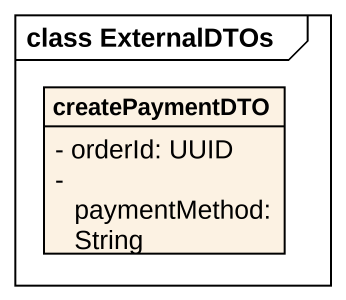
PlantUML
@startuml
mainframe class ExternalDTOs
hide circle
hide empty members
skinparam classAttributeIconSize 0
class createPaymentDTO {
  - orderId: UUID
  - paymentMethod: String
}
@enduml
